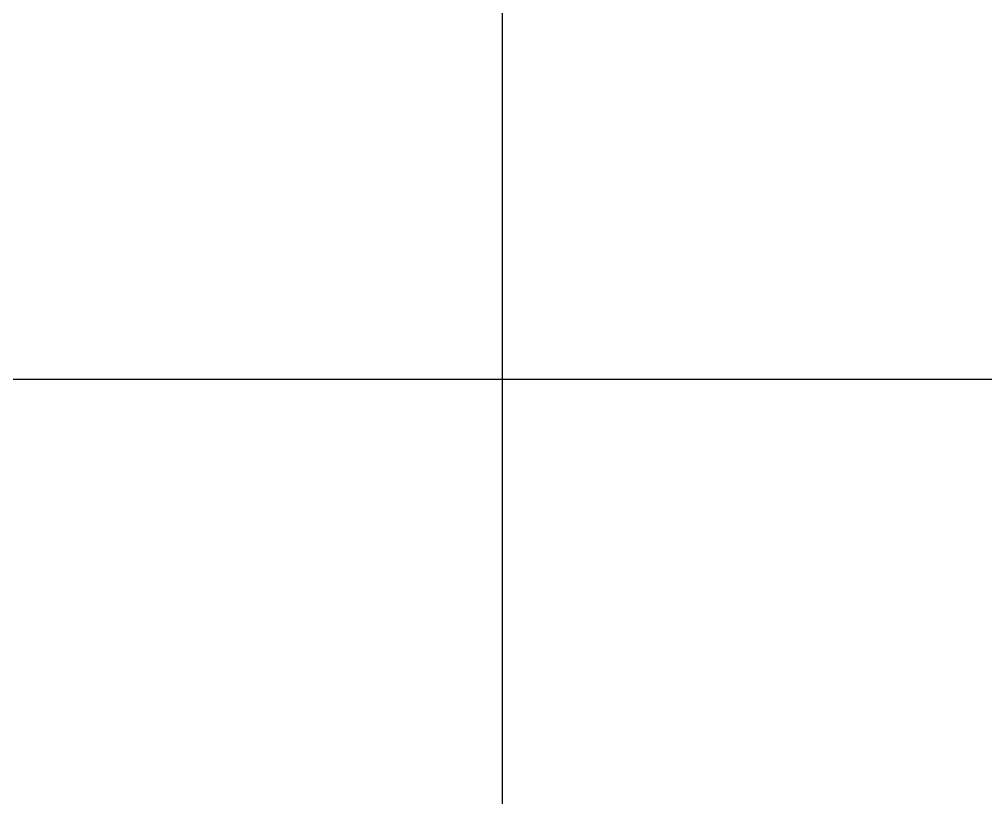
# Model space of a CAD drawing. Header units: millimetres. Extents: x 11242 to 497835, y 4200 to 105100.
# Drawn here: x 271473 to 272653, y 46515 to 47465 of the extents above; entities that cross this region are included whole.
import ezdxf
from ezdxf.xclip import XClip

# ---------------------------------------------------------------- set-up
doc = ezdxf.new("R2010")
doc.units = ezdxf.units.MM
doc.header["$LTSCALE"] = 200
doc.header["$XCLIPFRAME"] = 0
doc.layers.add('CEIL-암면흡음텍스', color=251, linetype='Continuous')

# ---------------------------------------------------------------- blocks, each defined once
blk = doc.blocks.new('C-6x6_1f')
for p, q in [((-32947, -303023.4), (-32947, -292223.4)), ((-27547, -297623.4), (-34747, -297623.4)), ((-41347, -324623.4), (-41347, -303023.4)), ((-40747, -324623.4), (-40747, -303023.4)), ((-38947, -324623.4), (-38947, -303023.4)), ((-38347, -324623.4), (-38347, -303023.4))]:
    blk.add_line(p, q)

msp = doc.modelspace()

# ---------------------------------------------------------------- block references
at = {"layer": 'CEIL-암면흡음텍스'}
ref = msp.add_blockref('C-6x6_1f', (312847, 365623.4), dxfattribs=at)
XClip(ref).set_block_clipping_path([(-44646.9790898738, -322658.1999318774), (-44646.9790898737, -305548.1999180664), (-47046.9790898737, -305548.1999180664), (-47046.9790898736, -305973.1999180662), (-48296.9790898722, -305973.1999180663), (-48296.9790898722, -303548.1999180664), (-45296.9790898737, -303548.1999180664), (-45296.9790898737, -304048.1999180681), (-44646.9790898737, -304048.1999180681), (-44646.5353875862, -292423.1999679231), (-42421.9790898737, -292423.4499304554), (-42421.9790898737, -292998.1999180662), (-41871.9790898737, -292998.1999180662), (-41871.9790898737, -292423.4499304554), (-32421.9790898737, -292423.4499304554), (-32421.9790898733, -292998.0749242609), (-32011.9790898744, -292998.3249118712), (-32011.9790898735, -293158.199893286), (-32011.9790898735, -296423.1999180665), (-42546.9791048045, -296423.1999180665), (-42546.9790898735, -319748.1999180674), (-31896.9790559213, -319748.1999180657), (-31896.9790397005, -322448.1999180666), (-32421.9790898735, -322448.1999180666), (-32421.9790898735, -322658.1999318774), (-35648.1669723085, -322658.1999318774), (-35648.1669723085, -322808.4499304545), (-39645.7912074402, -322808.4499304545), (-39645.7912074402, -322658.1999318774), (-41871.9790898737, -322658.1999318774), (-41871.9790898737, -322448.1999180666), (-42421.9790898737, -322448.1999180666), (-42421.9790898737, -322658.1999318774)])
ref = msp.add_blockref('C-6x6_1f', (310547, 357023.4), dxfattribs=at)
XClip(ref).set_block_clipping_path([(-29596.980351819, -300845.949930455), (-30121.9803949631, -300845.949930455), (-30121.9803949631, -301398.449930455), (-29596.980351819, -301398.449930455), (-29596.980351819, -307598.449930455), (-40146.9803949629, -307598.449930455), (-40146.980394963, -292223.4499304555), (-29561.9803518183, -292223.449960526), (-29561.9803021366, -292413.4499605259), (-29446.9803518191, -292413.4499304554), (-29446.9803518191, -294093.449930455), (-29596.9803518191, -294093.449930455)])
ref = msp.add_blockref('C-6x6_1f', (305009.5, 344648.4), dxfattribs=at)
XClip(ref).set_block_clipping_path([(-34609.4791048043, -298723.4499304554), (-31284.4791048048, -295323.4499304557)])

doc.saveas('drawing.dxf')
